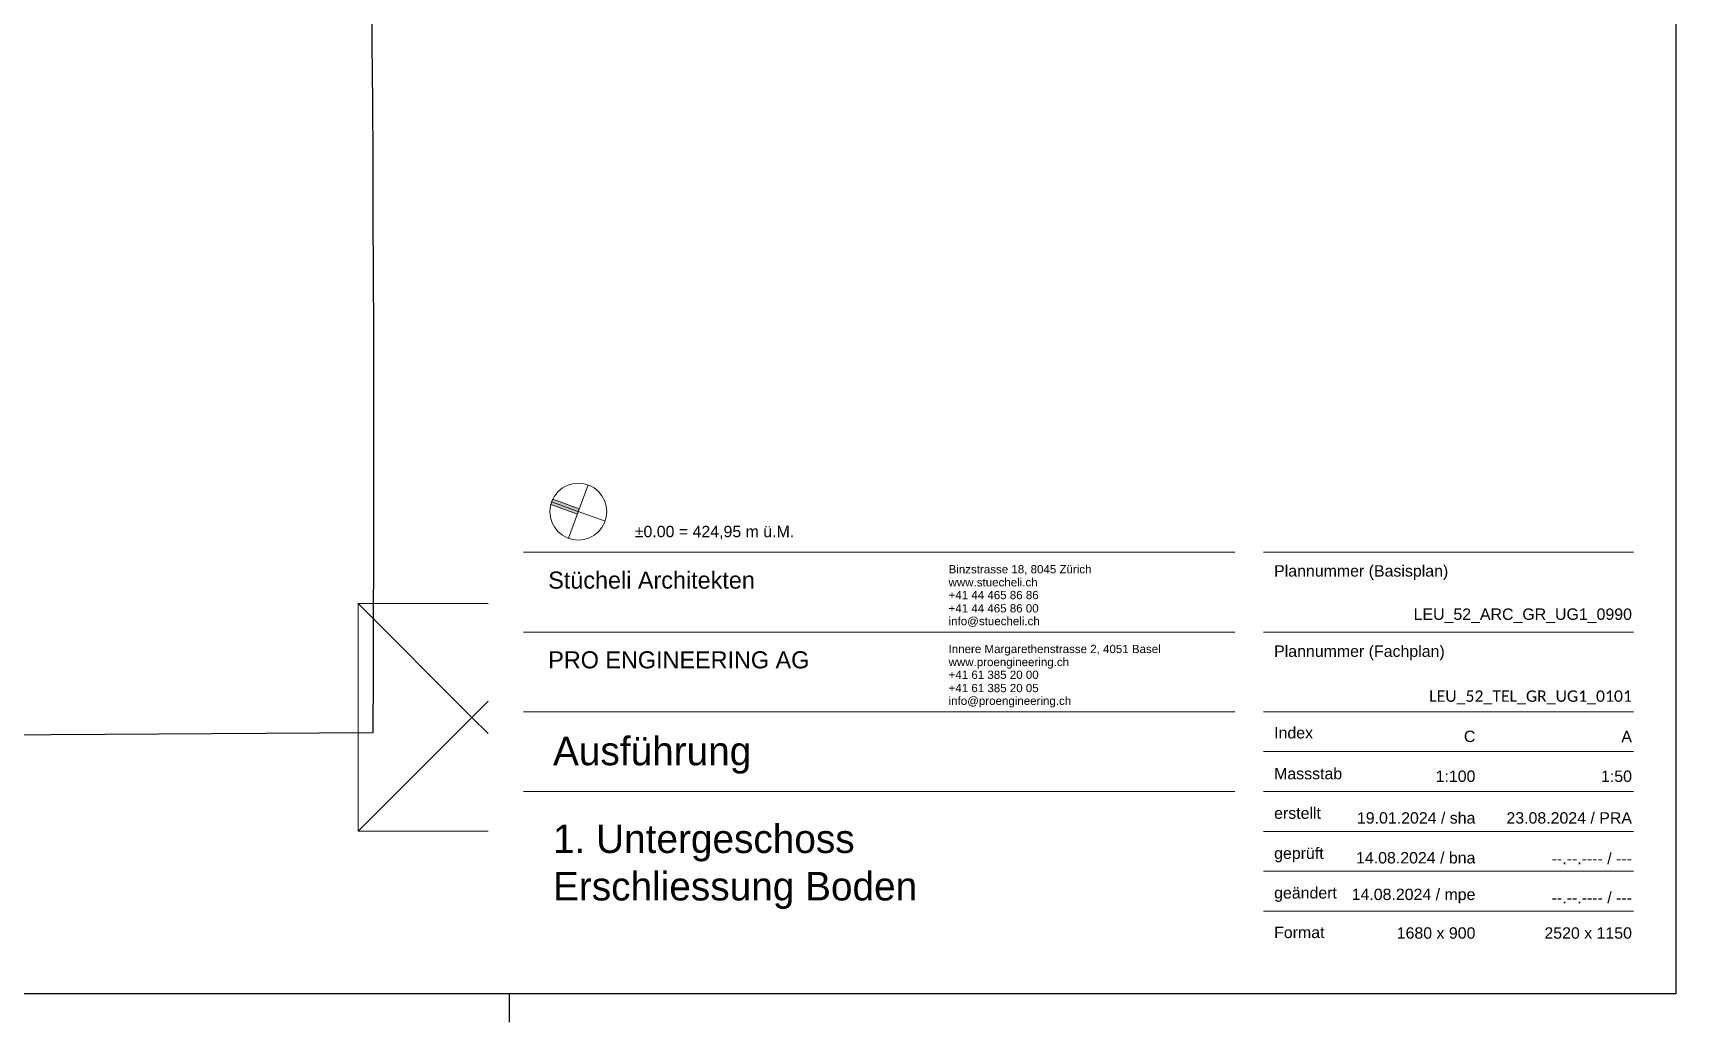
# Model space of a CAD drawing. Extents: x -1907 to 937, y -179 to 966.
# Drawn here: x 318.9 to 607.6, y -179.5 to -5.8 of the extents above; entities that cross this region are included whole.
import ezdxf
from ezdxf.lldxf.tags import DXFTag

# ---------------------------------------------------------------- set-up
doc = ezdxf.new("R2010")
doc.units = 0
doc.layers.get('0').update_dxf_attribs({"lineweight": 13})
doc.layers.add('C-PROP-LINE-OTLN', color=7, linetype='_Grundgrenze_', lineweight=25, true_color=0x800000)
doc.layers.add('ProE_Pyramide', color=1, linetype='Continuous', lineweight=13, true_color=0xff0000)
for name, color, linetype, lineweight in [('G-____-TTLB-OTLN', 7, 'Continuous', 13), ('G-____-TTLB-THIN', 7, 'Continuous', 13), ('G-XREF-____-OTLN', 7, 'Continuous', 13)]:
    doc.layers.add(name, color=color, linetype=linetype, lineweight=lineweight)
doc.styles.add('Arial_10', font='arial.ttf', dxfattribs={"height": 6.884731})
doc.styles.add('Arial_14', font='arial.ttf', dxfattribs={"width": 0.975, "height": 0.01})
doc.styles.add('Arial_7', font='arial.ttf', dxfattribs={"width": 0.98, "height": 0.006})
doc.styles.add('Arial_8', font='arial.ttf', dxfattribs={"height": 2.950599})
tags = doc.linetypes.add('_Grundgrenze_', pattern=[0.45, 0.2, -0.05, 0.05, -0.05, 0.05, -0.05]).pattern_tags.tags
tags[14:15] = [DXFTag(74, 4), DXFTag(75, 0), DXFTag(340, '0'), DXFTag(46, 1.0), DXFTag(50, 0.0), DXFTag(44, 0.0), DXFTag(45, 0.0)]
tags[12:13] = [DXFTag(74, 4), DXFTag(75, 0), DXFTag(340, '0'), DXFTag(46, 1.0), DXFTag(50, 0.0), DXFTag(44, 0.0), DXFTag(45, 0.0)]
tags[10:11] = [DXFTag(74, 4), DXFTag(75, 0), DXFTag(340, '0'), DXFTag(46, 1.0), DXFTag(50, 0.0), DXFTag(44, 0.0), DXFTag(45, 0.0)]
tags[8:9] = [DXFTag(74, 4), DXFTag(75, 0), DXFTag(340, '0'), DXFTag(46, 1.0), DXFTag(50, 0.0), DXFTag(44, 0.0), DXFTag(45, 0.0)]
tags[6:7] = [DXFTag(74, 4), DXFTag(75, 0), DXFTag(340, '0'), DXFTag(46, 1.0), DXFTag(50, 0.0), DXFTag(44, 0.0), DXFTag(45, 0.0)]
tags[4:5] = [DXFTag(74, 4), DXFTag(75, 0), DXFTag(340, '0'), DXFTag(46, 1.0), DXFTag(50, 0.0), DXFTag(44, 0.0), DXFTag(45, 0.0)]

# ---------------------------------------------------------------- blocks, each defined once
blk = doc.blocks.new('Referenz-A0UJ2810XE', base_point=(-1920.13, -159.41))
at = {"layer": 'C-PROP-LINE-OTLN', "color": 0, "linetype": '_Grundgrenze_', "lineweight": -2, "ltscale": 0.25}
blk.add_line((-1838.02, -141.07), (378.68, -128.64), dxfattribs=at)
blk.add_ellipse((-9416.34, -80.12), major_axis=(9795.02, -48.51), ratio=1, start_param=0, end_param=0.065786, dxfattribs=at)
blk = doc.blocks.new('Pyramidenstumpf-A0UJ2812XE', base_point=(376.04, -145.96))
at = {"color": 0, "linetype": 'ByBlock', "lineweight": -2, "ltscale": 0.13}
for p, q in [((396.04, -125.96), (376.04, -105.96)), ((376.04, -105.96), (376.04, -145.96)), ((398.87, -105.96), (376.04, -105.96)), ((396.04, -125.96), (398.87, -123.13)), ((396.04, -125.96), (376.04, -145.96)), ((398.87, -128.79), (396.04, -125.96)), ((376.04, -145.96), (398.87, -145.96))]:
    blk.add_line(p, q, dxfattribs=at)
blk = doc.blocks.new('Pyramidenstumpf-A0UJ2864XE', base_point=(376.04, -145.96))
at = {"color": 0, "linetype": 'ByBlock', "lineweight": -2, "ltscale": 0.13}
for p, q in [((396.04, -125.96), (376.04, -105.96)), ((376.04, -105.96), (376.04, -145.96)), ((398.87, -105.96), (376.04, -105.96)), ((396.04, -125.96), (398.87, -123.13)), ((396.04, -125.96), (376.04, -145.96)), ((398.87, -128.79), (396.04, -125.96)), ((376.04, -145.96), (398.87, -145.96))]:
    blk.add_line(p, q, dxfattribs=at)

msp = doc.modelspace()

# ---------------------------------------------------------------- hatches: boundary and pattern name
at = {"layer": 'G-XREF-____-OTLN', "lineweight": 5, "ltscale": 0.13}
h = msp.add_hatch(color=256, dxfattribs=at)
edge = h.paths.add_edge_path()
edge.add_line((410.22, -87.64), (414.89, -89.35))
edge.add_line((414.89, -89.35), (414.55, -90.29))
edge.add_line((414.55, -90.29), (409.88, -88.58))
edge.add_arc((414.72, -89.82), 5, 154.2608, 165.7392, ccw=False)

# ---------------------------------------------------------------- linework, layer by layer
at = {"color": 0, "linetype": 'ByBlock', "lineweight": -2, "ltscale": 0.13}
for p, q in [((607.58, -174.47), (607.58, 965.53)), ((-1902.42, -174.47), (607.58, -174.47)), ((402.58, -174.47), (402.58, -179.47))]:
    msp.add_line(p, q, dxfattribs=at)
at = {"layer": 'G-____-TTLB-OTLN', "ltscale": 0.13}
for p, q in [((409.88, -88.58), (414.55, -90.29)), ((414.89, -89.35), (410.22, -87.64)), ((414.55, -90.29), (414.89, -89.35)), ((530.08, -96.97), (405.08, -96.97)), ((600.08, -96.97), (535.08, -96.97)), ((530.08, -110.97), (405.08, -110.97)), ((600.08, -110.97), (535.08, -110.97)), ((530.08, -124.97), (405.08, -124.97)), ((600.08, -124.97), (535.08, -124.97)), ((600.08, -131.97), (535.08, -131.97)), ((530.08, -138.97), (405.08, -138.97)), ((600.08, -138.97), (535.08, -138.97)), ((600.08, -145.97), (535.08, -145.97)), ((600.08, -152.97), (535.08, -152.97)), ((600.08, -159.97), (535.08, -159.97))]:
    msp.add_line(p, q, dxfattribs=at)
msp.add_arc((414.72, -89.82), 5, 154.2608, 165.7392, dxfattribs=at)
at = {"layer": 'G-____-TTLB-THIN', "ltscale": 0.13}
for p, q in [((413.01, -94.51), (416.43, -85.12)), ((414.72, -89.82), (410.02, -88.11)), ((414.72, -89.82), (419.42, -91.53))]:
    msp.add_line(p, q, dxfattribs=at)
msp.add_circle((414.72, -89.82), 5, dxfattribs=at)

# ---------------------------------------------------------------- block references
at = {"color": 9, "lineweight": 25, "ltscale": 0.25, "true_color": 0xc0c0c0}
msp.add_blockref('Referenz-A0UJ2810XE', (-1920.13, -159.41), dxfattribs=at)
at = {"layer": 'ProE_Pyramide', "color": 1, "ltscale": 0.13, "true_color": 0xff0000}
for name in ['Pyramidenstumpf-A0UJ2812XE', 'Pyramidenstumpf-A0UJ2864XE']:
    msp.add_blockref(name, (376.04, -145.96), dxfattribs=at)

# ---------------------------------------------------------------- texts
at = {"layer": 'G-____-TTLB-OTLN', "lineweight": 5, "ltscale": 0.13}
for s, insert, char_height, width, attachment_point, style in [('±0.00 = 424,95 m ü.M.', (424.64, -92.32), 2, 33.5867, 1, 'Arial_10'), ('LEU_52_ARC_GR_UG1_0990', (599.82, -109.41), 2, 45.6444, 9, 'Arial_10'), ('\\pi-3.2,l6.4;\\fCalibri|b0|i0|c0|p34;LEU_52_TEL_GR_UG1_0101', (599.82, -123.64), 2, 78, 9, 'Arial_10'), ('Ausführung', (410.28, -129.36), 5, 42.1307, 1, 'Arial_14'), ('C', (572.32, -130.32), 2, 2.2311, 9, 'Arial_10'), ('A', (599.82, -130.32), 2, 2.2311, 9, 'Arial_10'), ('1:100', (572.32, -137.32), 2, 8.32, 9, 'Arial_10'), ('1:50', (599.82, -137.32), 2, 8.32, 9, 'Arial_10'), ('19.01.2024 / sha', (572.32, -144.64), 2, 24.8533, 9, 'Arial_10'), ('23.08.2024 / PRA', (599.82, -144.64), 2, 24.8533, 9, 'Arial_10'), ('1. Untergeschoss\\PErschliessung Boden', (410.28, -144.77), 5, 145, 1, 'Arial_14'), ('14.08.2024 / bna', (572.32, -151.64), 2, 24.8533, 9, 'Arial_10'), ('--.--.---- / ---', (599.82, -151.77), 2, 25.0222, 9, 'Arial_10'), ('14.08.2024 / mpe', (572.32, -158.64), 2, 24.8533, 9, 'Arial_10'), ('--.--.---- / ---', (599.82, -158.64), 2, 24.8533, 9, 'Arial_10'), ('1680 x 900', (572.32, -164.85), 2, 16.4978, 9, 'Arial_10'), ('2520 x 1150', (599.82, -164.85), 2, 16.4978, 9, 'Arial_10')]:
    msp.add_mtext(s, dxfattribs=dict(at, insert=insert, char_height=char_height, width=width, attachment_point=attachment_point, style=style))
at = {"layer": 'G-____-TTLB-OTLN', "lineweight": 5, "ltscale": 0.13, "attachment_point": 1, "rotation": 0}
for s, insert, char_height, width, style in [('Stücheli Architekten', (409.44, -100.35), 3, 44.3894, 'Arial_7'), ('Binzstrasse 18, 8045 Zürich', (479.77, -99.22), 1.45, 30.1198, 'Arial_8'), ('Plannummer (Basisplan)', (536.96, -99.23), 2, 36.6115, 'Arial_10'), ('www.stuecheli.ch', (479.77, -101.51), 1.45, 18.6909, 'Arial_8'), ('+41 44 465 86 86', (479.77, -103.75), 1.45, 18.9687, 'Arial_8'), ('+41 44 465 86 00', (479.77, -106.08), 1.45, 18.9687, 'Arial_8'), ('info@stuecheli.ch', (479.77, -108.32), 1.45, 19.2862, 'Arial_8'), ('PRO ENGINEERING AG', (409.44, -114.35), 3, 54, 'Arial_7'), ('www.proengineering.ch', (479.77, -115.51), 1.45, 24.65, 'Arial_8'), ('Innere Margarethenstrasse 2, 4051 Basel', (479.77, -113.22), 1.45, 47.85, 'Arial_8'), ('Plannummer (Fachplan)', (536.96, -113.33), 2, 35.8258, 'Arial_10'), ('+41 61 385 20 00', (479.77, -117.75), 1.45, 18.966, 'Arial_8'), ('+41 61 385 20 05', (479.77, -120.08), 1.45, 18.966, 'Arial_8'), ('info@proengineering.ch', (479.77, -122.32), 1.45, 33.35, 'Arial_8'), ('Index', (536.96, -127.66), 2, 8.1708, 'Arial_10'), ('Massstab', (536.96, -134.83), 2, 14.3382, 'Arial_10'), ('erstellt', (536.96, -141.77), 2, 9.86, 'Arial_10'), ('geprüft', (536.96, -148.81), 2, 10.3706, 'Arial_10'), ('geändert', (536.96, -155.76), 2, 13.1204, 'Arial_10'), ('Format', (536.96, -162.71), 2, 10.6063, 'Arial_10')]:
    msp.add_mtext(s, dxfattribs=dict(at, insert=insert, char_height=char_height, width=width, style=style))

doc.saveas('drawing.dxf')
